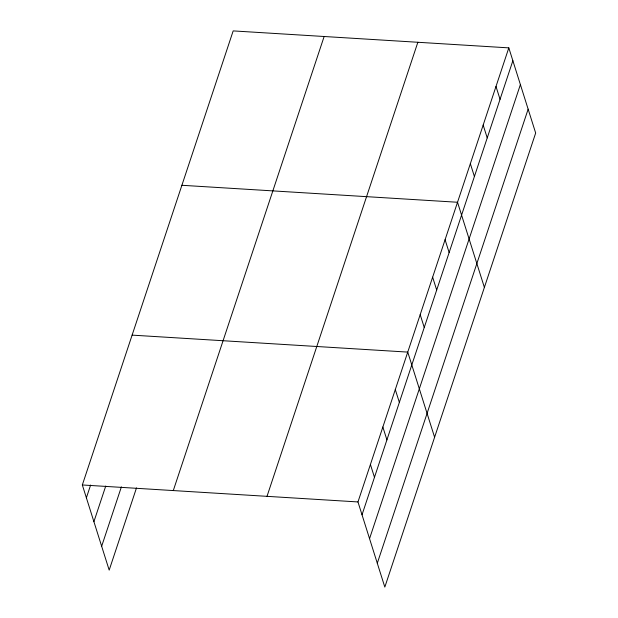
<?xml version="1.0" encoding="UTF-8"?>
<svg xmlns="http://www.w3.org/2000/svg" width="618" height="618" viewBox="0 0 618 618"><rect width="100%" height="100%" fill="white"/><g stroke="black" fill="none" stroke-linecap="round" stroke-linejoin="round"><path stroke-width="0.93" d="M136.501 487.896L109.185 570.128L82.333 484.968L233.179 30.9L508.815 47.872L535.667 133.032L384.821 587.1L357.969 501.94L508.815 47.872M86.381 497.814L90.63 485.022M93.905 521.677L105.748 486.042M101.661 546.266L121.391 486.876M173.295 490.568L324.141 36.501M267.007 496.339L417.853 42.271M362.024 514.786L512.87 60.718M369.549 538.649L520.395 84.581M377.297 563.237L528.143 109.17M181.893 185.284L457.529 202.256L484.381 287.416M132.113 335.126L407.749 352.098L434.601 437.258M82.333 484.968L357.969 501.94M495.999 86.466L500.047 99.32M483.176 125.068L487.223 137.914M470.352 163.662L474.4 176.509M445.084 239.714L449.139 252.569M432.639 277.181L436.694 290.027M420.194 314.639L424.249 327.486M395.304 389.564L399.359 402.411M382.859 427.023L386.914 439.869M370.414 464.481L374.469 477.328"/></g></svg>
